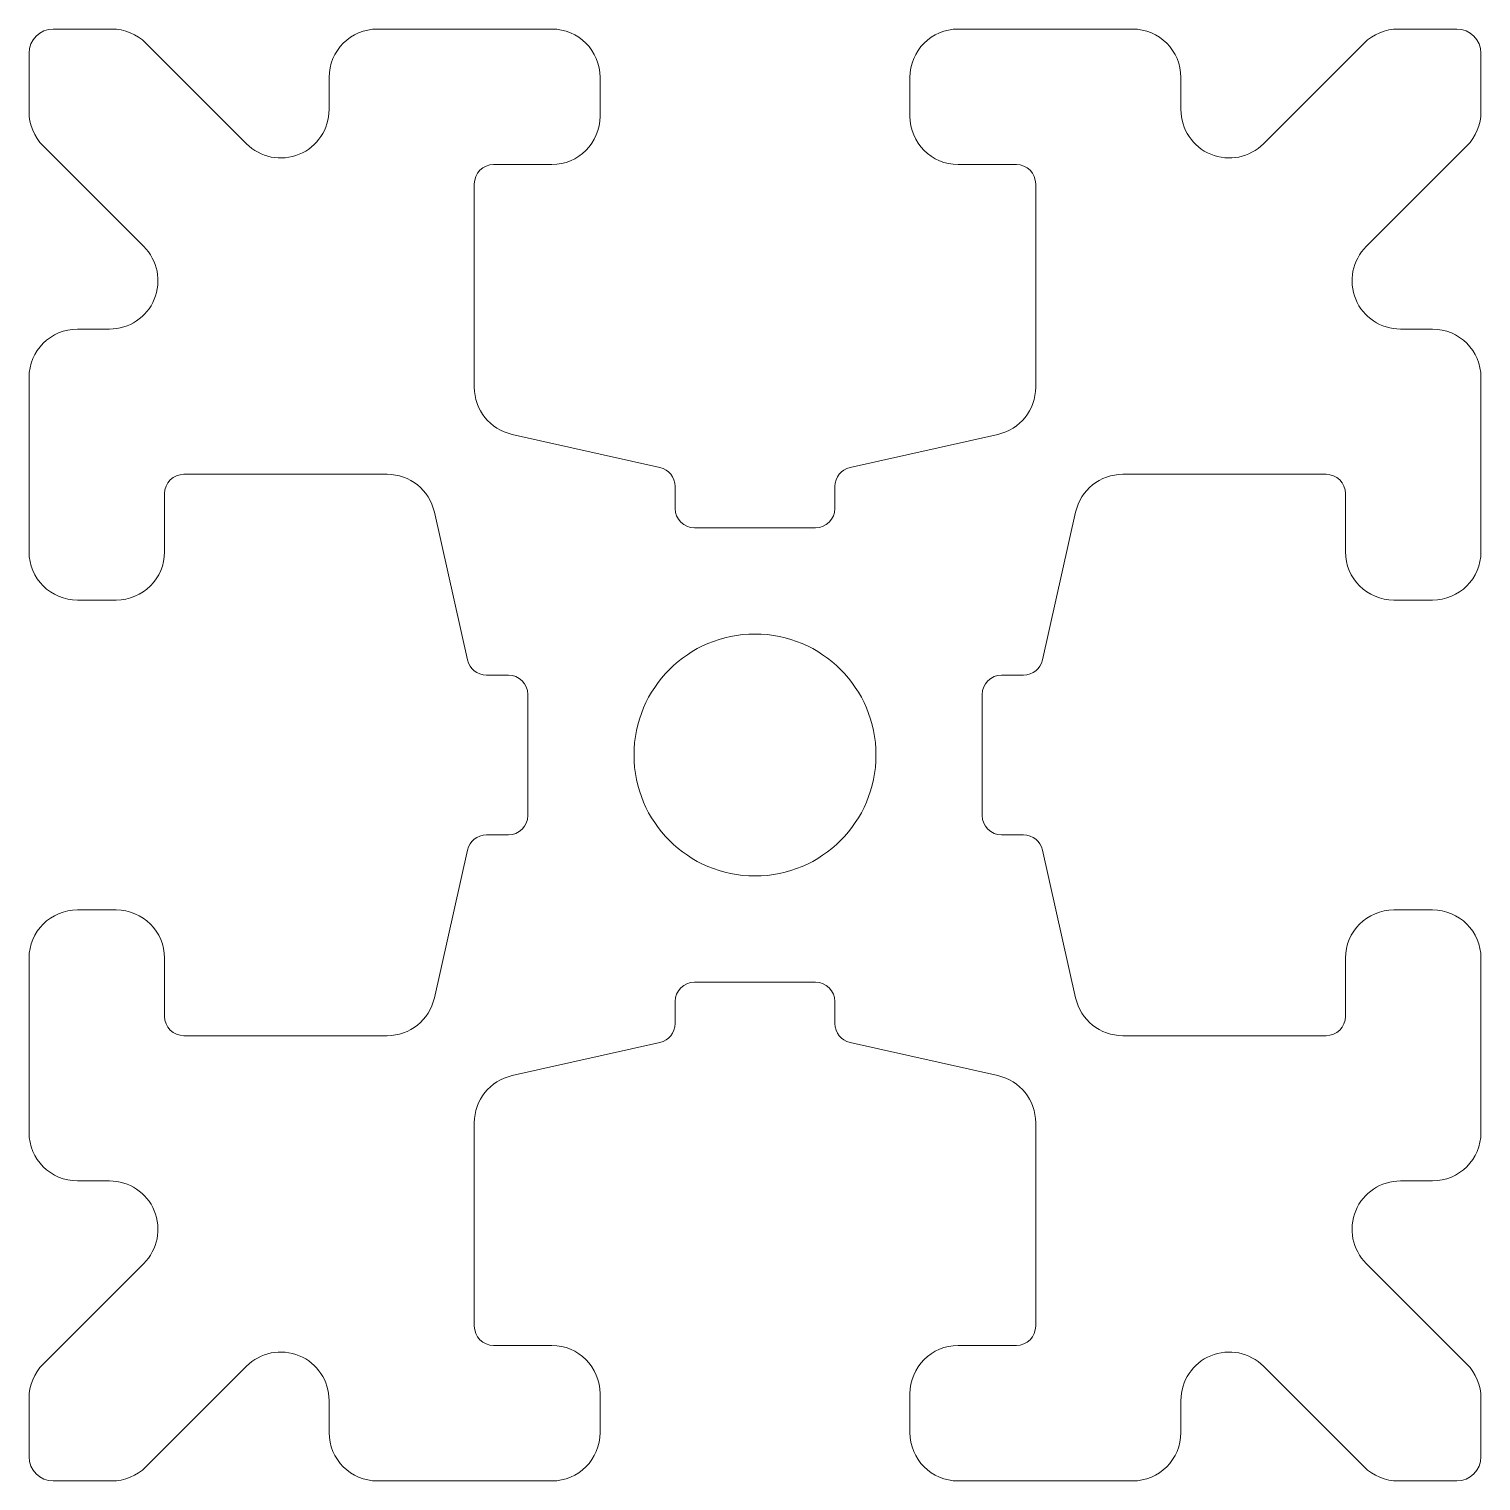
# Model space of a CAD drawing. Header units: millimetres. Extents: x -7.5 to 7.5, y -7.5 to 7.5.
import ezdxf

# ---------------------------------------------------------------- set-up
doc = ezdxf.new("R2010")
doc.units = ezdxf.units.MM

msp = doc.modelspace()

# ---------------------------------------------------------------- linework, layer by layer
at = {"color": 7, "linetype": 'Continuous', "lineweight": 15}
for p, q in [((-6.646, 7.5), (-7.25, 7.5)), ((-6.293, 7.354), (-5.254, 6.314)), ((-2.1, 7.5), (-3.9, 7.5)), ((3.9, 7.5), (2.1, 7.5)), ((5.254, 6.314), (6.293, 7.354)), ((7.25, 7.5), (6.646, 7.5)), ((-7.5, 7.25), (-7.5, 6.646)), ((7.5, 6.646), (7.5, 7.25)), ((-4.4, 6.668), (-4.4, 7)), ((-1.6, 7), (-1.6, 6.6)), ((1.6, 6.6), (1.6, 7)), ((4.4, 7), (4.4, 6.668)), ((-6.314, 5.254), (-7.354, 6.293)), ((7.354, 6.293), (6.314, 5.254)), ((-2.1, 6.1), (-2.7, 6.1)), ((2.7, 6.1), (2.1, 6.1)), ((-2.9, 5.9), (-2.9, 3.8)), ((2.9, 3.8), (2.9, 5.9)), ((-7, 4.4), (-6.668, 4.4)), ((6.668, 4.4), (7, 4.4)), ((-7.5, 3.9), (-7.5, 2.1)), ((7.5, 2.1), (7.5, 3.9)), ((-2.509, 3.312), (-0.982, 2.97)), ((0.982, 2.97), (2.509, 3.312)), ((-3.8, 2.9), (-5.9, 2.9)), ((5.9, 2.9), (3.8, 2.9)), ((-0.826, 2.775), (-0.826, 2.547)), ((0.826, 2.547), (0.826, 2.775)), ((-6.1, 2.7), (-6.1, 2.1)), ((6.1, 2.1), (6.1, 2.7)), ((-2.97, 0.982), (-3.312, 2.509)), ((3.312, 2.509), (2.97, 0.982)), ((-0.625, 2.347), (0.625, 2.347)), ((-6.6, 1.6), (-7, 1.6)), ((7, 1.6), (6.6, 1.6)), ((-2.547, 0.826), (-2.775, 0.826)), ((2.775, 0.826), (2.547, 0.826)), ((-2.347, -0.625), (-2.347, 0.625)), ((2.347, 0.625), (2.347, -0.625)), ((-2.775, -0.826), (-2.547, -0.826)), ((2.547, -0.826), (2.775, -0.826)), ((-3.312, -2.509), (-2.97, -0.982)), ((2.97, -0.982), (3.312, -2.509)), ((-7, -1.6), (-6.6, -1.6)), ((6.6, -1.6), (7, -1.6)), ((-7.5, -2.1), (-7.5, -3.9)), ((-6.1, -2.1), (-6.1, -2.7)), ((6.1, -2.7), (6.1, -2.1)), ((7.5, -3.9), (7.5, -2.1)), ((0.625, -2.347), (-0.625, -2.347)), ((-0.826, -2.547), (-0.826, -2.775)), ((0.826, -2.775), (0.826, -2.547)), ((-5.9, -2.9), (-3.8, -2.9)), ((-0.982, -2.97), (-2.509, -3.312)), ((2.509, -3.312), (0.982, -2.97)), ((3.8, -2.9), (5.9, -2.9)), ((-2.9, -3.8), (-2.9, -5.9)), ((2.9, -5.9), (2.9, -3.8)), ((-6.668, -4.4), (-7, -4.4)), ((7, -4.4), (6.668, -4.4)), ((-7.354, -6.293), (-6.314, -5.254)), ((6.314, -5.254), (7.354, -6.293)), ((-2.7, -6.1), (-2.1, -6.1)), ((2.1, -6.1), (2.7, -6.1)), ((-5.254, -6.314), (-6.293, -7.354)), ((6.293, -7.354), (5.254, -6.314)), ((-1.6, -6.6), (-1.6, -7)), ((1.6, -7), (1.6, -6.6)), ((-7.5, -6.646), (-7.5, -7.25)), ((-4.4, -7), (-4.4, -6.668)), ((4.4, -6.668), (4.4, -7)), ((7.5, -7.25), (7.5, -6.646)), ((-7.25, -7.5), (-6.646, -7.5)), ((-3.9, -7.5), (-2.1, -7.5)), ((2.1, -7.5), (3.9, -7.5)), ((6.646, -7.5), (7.25, -7.5))]:
    msp.add_line(p, q, dxfattribs=at)
msp.add_circle((0, 0), 1.25, dxfattribs=at)
for centre, radius, start, end in [((-6.646, 7), 0.5, 45, 90), ((-7.25, 7.25), 0.25, 90, 180), ((-3.9, 7), 0.5, 90, 180), ((-2.1, 7), 0.5, 0, 90), ((2.1, 7), 0.5, 90, 180), ((3.9, 7), 0.5, 0, 90), ((6.646, 7), 0.5, 90, 135), ((7.25, 7.25), 0.25, 0, 90), ((-7, 6.646), 0.5, 180, 225), ((-4.9, 6.668), 0.5, 225, 0), ((4.9, 6.668), 0.5, 180, 315), ((7, 6.646), 0.5, 315, 0), ((-2.1, 6.6), 0.5, 270, 0), ((2.1, 6.6), 0.5, 180, 270), ((-2.7, 5.9), 0.2, 90, 180), ((2.7, 5.9), 0.2, 0, 90), ((-6.668, 4.9), 0.5, 270, 45), ((6.668, 4.9), 0.5, 135, 270), ((-7, 3.9), 0.5, 90, 180), ((7, 3.9), 0.5, 0, 90), ((-2.4, 3.8), 0.5, 180, 257.3666), ((2.4, 3.8), 0.5, 282.6334, 0), ((-5.9, 2.7), 0.2, 90, 180), ((-3.8, 2.4), 0.5, 12.6334, 90), ((-1.026, 2.775), 0.2, 0, 77.3666), ((1.026, 2.775), 0.2, 102.6334, 180), ((3.8, 2.4), 0.5, 90, 167.3666), ((5.9, 2.7), 0.2, 0, 90), ((-0.625, 2.547), 0.2, 180, 270), ((0.625, 2.547), 0.2, 270, 0), ((-7, 2.1), 0.5, 180, 270), ((-6.6, 2.1), 0.5, 270, 0), ((6.6, 2.1), 0.5, 180, 270), ((7, 2.1), 0.5, 270, 0), ((-2.775, 1.026), 0.2, 192.6334, 270), ((2.775, 1.026), 0.2, 270, 347.3666), ((-2.547, 0.625), 0.2, 0, 90), ((2.547, 0.625), 0.2, 90, 180), ((-2.547, -0.625), 0.2, 270, 0), ((2.547, -0.625), 0.2, 180, 270), ((-2.775, -1.026), 0.2, 90, 167.3666), ((2.775, -1.026), 0.2, 12.6334, 90), ((-7, -2.1), 0.5, 90, 180), ((-6.6, -2.1), 0.5, 0, 90), ((6.6, -2.1), 0.5, 90, 180), ((7, -2.1), 0.5, 0, 90), ((-0.625, -2.547), 0.2, 90, 180), ((0.625, -2.547), 0.2, 0, 90), ((-3.8, -2.4), 0.5, 270, 347.3666), ((3.8, -2.4), 0.5, 192.6334, 270), ((-5.9, -2.7), 0.2, 180, 270), ((5.9, -2.7), 0.2, 270, 0), ((-1.026, -2.775), 0.2, 282.6334, 0), ((1.026, -2.775), 0.2, 180, 257.3666), ((-2.4, -3.8), 0.5, 102.6334, 180), ((2.4, -3.8), 0.5, 0, 77.3666), ((-7, -3.9), 0.5, 180, 270), ((7, -3.9), 0.5, 270, 0), ((-6.668, -4.9), 0.5, 315, 90), ((6.668, -4.9), 0.5, 90, 225), ((-2.7, -5.9), 0.2, 180, 270), ((2.7, -5.9), 0.2, 270, 0), ((-2.1, -6.6), 0.5, 0, 90), ((2.1, -6.6), 0.5, 90, 180), ((-7, -6.646), 0.5, 135, 180), ((-4.9, -6.668), 0.5, 0, 135), ((4.9, -6.668), 0.5, 45, 180), ((7, -6.646), 0.5, 0, 45), ((-3.9, -7), 0.5, 180, 270), ((-2.1, -7), 0.5, 270, 0), ((2.1, -7), 0.5, 180, 270), ((3.9, -7), 0.5, 270, 0), ((-7.25, -7.25), 0.25, 180, 270), ((7.25, -7.25), 0.25, 270, 0), ((-6.646, -7), 0.5, 270, 315), ((6.646, -7), 0.5, 225, 270)]:
    msp.add_arc(centre, radius, start, end, dxfattribs=at)

doc.saveas('drawing.dxf')
